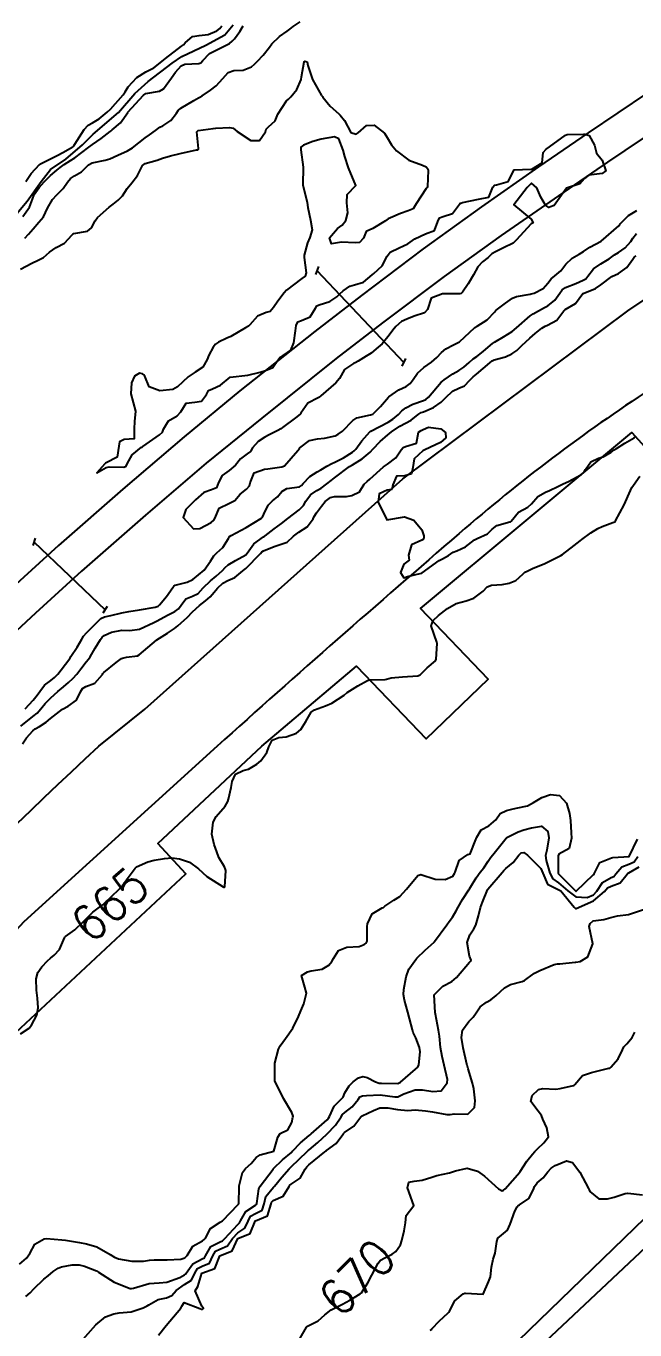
# Model space of a CAD drawing. Header units: metres. Extents: x 292545 to 299085, y 7450245 to 7463078.
# Drawn here: x 295961.9 to 296031.2, y 7459183.5 to 7459331.9 of the extents above; entities that cross this region are included whole.
import ezdxf
from ezdxf.enums import TextEntityAlignment as Align

# ---------------------------------------------------------------- set-up
doc = ezdxf.new("R2010")
doc.units = ezdxf.units.M
for name, color, linetype in [('Cotas', 45, 'Continuous'), ('Curvas de Nivel 1m', 11, 'Continuous'), ('Curvas de Nivel 5m', 15, 'Continuous'), ('Edificações', 30, 'Continuous'), ('Hidrografia', 140, 'Continuous'), ('Linha Férrea', 20, 'Continuous'), ('Pórtico', 62, 'Continuous'), ('Vias Primárias', 230, 'Continuous')]:
    doc.layers.add(name, color=color, linetype=linetype)
doc.styles.add('Style-STANDARD', font='STANDARD.shx')

msp = doc.modelspace()

# ---------------------------------------------------------------- linework, layer by layer
at = {"layer": 'Curvas de Nivel 1m', "flags": 128}
for points, elevation in [([(295961.57, 7459310.22), (295962.32, 7459311.29), (295962.66, 7459312.21), (295962.86, 7459312.75), (295963.42, 7459313.54), (295963.99, 7459314.19), (295964.7, 7459314.91), (295965.44, 7459315.53), (295965.8, 7459315.81), (295966.25, 7459316.16), (295966.99, 7459316.62), (295967.46, 7459316.91), (295969.08, 7459318.13), (295969.48, 7459318.43), (295970.47, 7459319.12), (295971.49, 7459319.92), (295971.59, 7459320), (295971.73, 7459320.1), (295972.68, 7459320.91), (295973.49, 7459322.08), (295973.52, 7459322.13), (295975.27, 7459324.05), (295975.54, 7459324.25), (295977.1, 7459324.49), (295977.55, 7459324.76), (295978.48, 7459326.02), (295978.93, 7459326.65), (295979.58, 7459327.4), (295979.99, 7459327.59), (295981.59, 7459327.66), (295981.82, 7459327.74), (295982.03, 7459327.98), (295982.79, 7459328.78), (295983.61, 7459329.22), (295985.06, 7459329.94), (295985.37, 7459330.18), (295985.62, 7459330.45), (295986.26, 7459331.3), (295986.64, 7459331.92)], 659), ([(295961.92, 7459314.21), (295962.5, 7459315.14), (295963.45, 7459316.15), (295963.48, 7459316.17), (295963.51, 7459316.2), (295965.46, 7459317.18), (295966.11, 7459317.52), (295967.23, 7459318.15), (295967.36, 7459318.27), (295967.48, 7459318.47), (295968.53, 7459320.13), (295969.01, 7459320.62), (295969.5, 7459320.9), (295970.26, 7459321.37), (295971.16, 7459322.1), (295971.53, 7459322.45), (295972.96, 7459324.09), (295973.2, 7459324.44), (295973.56, 7459325), (295974.53, 7459326.07), (295975.57, 7459326.71), (295976.47, 7459327.15), (295977.55, 7459328.03), (295977.57, 7459328.06), (295977.59, 7459328.08), (295977.8, 7459328.23), (295979.61, 7459329.64), (295979.82, 7459329.79), (295980.04, 7459330), (295980.87, 7459330.74), (295981.63, 7459330.84), (295982.64, 7459330.96), (295983.63, 7459331.37), (295983.98, 7459331.62), (295984.21, 7459331.95)], 658), ([(295961.3, 7459304.25), (295962.6, 7459304.92), (295963.32, 7459305.26), (295963.93, 7459305.58), (295964.61, 7459306.18), (295965.34, 7459306.71), (295966.3, 7459307.2), (295967.19, 7459308.15), (295967.26, 7459308.24), (295967.35, 7459308.29), (295968.93, 7459308.56), (295969.37, 7459308.94), (295969.77, 7459309.73), (295970.06, 7459310.12), (295971.4, 7459311.31), (295971.84, 7459311.65), (295972.42, 7459312.09), (295972.89, 7459312.6), (295973.42, 7459313.41), (295973.96, 7459314.07), (295974.61, 7459314.89), (295975.17, 7459316.05), (295975.46, 7459316.28), (295976.84, 7459316.65), (295977.46, 7459316.88), (295978.34, 7459317.15), (295979.47, 7459317.39), (295981.3, 7459317.81), (295981.47, 7459317.84), (295981.53, 7459317.92), (295981.54, 7459317.98), (295981.48, 7459318.74), (295981.37, 7459319.86), (295981.46, 7459319.98), (295981.47, 7459320), (295981.49, 7459320.01), (295983.2, 7459320.26), (295983.5, 7459320.3), (295985.07, 7459320.37), (295985.5, 7459320.29), (295985.95, 7459319.93), (295987.48, 7459318.87), (295988.5, 7459318.88), (295989.15, 7459319.89), (295989.23, 7459320.16), (295989.5, 7459320.45), (295990.26, 7459321.13), (295990.55, 7459321.87), (295991.54, 7459323.39), (295991.78, 7459323.61), (295992.05, 7459323.85), (295992.72, 7459324.68), (295993.21, 7459325.84), (295993.27, 7459326.14), (295993.55, 7459327.84), (295993.56, 7459327.87), (295993.59, 7459327.89), (295993.65, 7459327.9), (295993.9, 7459327.84), (295993.98, 7459327.44), (295994.52, 7459325.83), (295995.54, 7459324.02), (295995.63, 7459323.9), (295995.7, 7459323.82), (295996.52, 7459322.79), (295997.52, 7459321.93), (295997.67, 7459321.79), (295998.14, 7459321.16), (295998.87, 7459319.78), (295999.49, 7459319.6), (295999.69, 7459319.77), (296000.64, 7459320.61), (296001.51, 7459320.63), (296002.69, 7459319.73), (296003, 7459319.24), (296003.48, 7459318.4), (296004.05, 7459317.71), (296005.46, 7459316.66), (296007.04, 7459316.09), (296007.45, 7459315.9), (296007.61, 7459315.67), (296007.65, 7459315.46), (296007.58, 7459313.67), (296007.54, 7459313.55), (296007.42, 7459313.42), (296006.32, 7459311.69), (296005.96, 7459311.13), (296005.39, 7459310.88), (296004.52, 7459310.58), (296003.38, 7459310.07), (296003.13, 7459309.97), (296002.83, 7459309.73), (296001.36, 7459308.86), (296000.6, 7459308.52), (296000.31, 7459307.76), (295999.84, 7459307.27), (295999.35, 7459307.24), (295997.81, 7459307.32), (295997.35, 7459307.24), (295996.68, 7459307.14), (295996.46, 7459307.8), (295997.36, 7459308.87), (295997.89, 7459309.26), (295998.3, 7459309.78), (295998.51, 7459310.66), (295998.42, 7459311.78), (295998.44, 7459312.75), (295999.42, 7459313.77), (295998.6, 7459315.78), (295998.19, 7459317.06), (295997.98, 7459317.78), (295997.49, 7459319.07), (295997, 7459319.31), (295995.49, 7459319.04), (295994.55, 7459318.76), (295993.48, 7459318.35), (295993.2, 7459318.12), (295993.18, 7459317.84), (295993.45, 7459315.84), (295993.42, 7459313.84), (295993.92, 7459311.83), (295993.97, 7459311.26), (295994.29, 7459309.83), (295994.48, 7459308.71), (295994.21, 7459307.83), (295993.94, 7459307.25), (295993.58, 7459305.84), (295993.58, 7459305.59), (295993.78, 7459303.84), (295993.67, 7459303.46), (295993.3, 7459303.18), (295991.56, 7459301.87), (295991.28, 7459301.56), (295990.55, 7459300.6), (295990.06, 7459299.88), (295989.71, 7459299.43), (295989.25, 7459299.3), (295988.25, 7459298.9), (295987.37, 7459297.91), (295987.32, 7459297.83), (295987.23, 7459297.77), (295986.88, 7459297.57), (295985.22, 7459296.6), (295984.76, 7459296.4), (295983.81, 7459295.95), (295983.47, 7459295.7), (295983.2, 7459295.38), (295982.72, 7459294.44), (295982.54, 7459293.97), (295982.04, 7459293.11), (295981.17, 7459292.54), (295980.35, 7459291.99), (295979.15, 7459290.86), (295978.61, 7459290.55), (295977.15, 7459290.39), (295975.95, 7459290.85), (295975.42, 7459292.06), (295975.33, 7459292.22), (295975.17, 7459292.34), (295974.84, 7459292.39), (295974.28, 7459292.07), (295973.93, 7459291.29), (295973.83, 7459290.07), (295974.12, 7459289.08), (295974.39, 7459288.07), (295974.25, 7459286.92), (295974.21, 7459286.07), (295974.23, 7459284.92), (295973.08, 7459284.87), (295972.57, 7459284.59), (295972.48, 7459284.09), (295972.31, 7459282.83), (295971.04, 7459282.2), (295970.97, 7459282.17), (295970.88, 7459282.1), (295969.97, 7459281.05), (295971.04, 7459281.66), (295971.39, 7459281.75), (295973.04, 7459281.7), (295973.3, 7459281.82), (295973.42, 7459282.08), (295974, 7459283.13), (295975.07, 7459283.97), (295975.13, 7459284), (295975.2, 7459284.06), (295977.09, 7459285.39), (295977.44, 7459285.68), (295977.58, 7459286.03), (295978.13, 7459286.99), (295979.11, 7459287.55), (295979.55, 7459288), (295980.13, 7459288.99), (295981.13, 7459289.12), (295981.87, 7459289.24), (295982.44, 7459289.97), (295982.67, 7459290.44), (295983.15, 7459290.62), (295984.06, 7459291.04), (295985.16, 7459291.94), (295987.17, 7459292.19), (295988.54, 7459292.53), (295989.17, 7459292.71), (295989.99, 7459293.07), (295990.56, 7459293.88), (295990.84, 7459294.22), (295991.19, 7459294.41), (295992.05, 7459295.01), (295992.38, 7459295.85), (295992.58, 7459297.21), (295992.66, 7459297.85), (295992.83, 7459298.25), (295993.24, 7459298.4), (295994.26, 7459298.82), (295994.86, 7459299.82), (295994.99, 7459300.09), (295995.26, 7459300.2), (295996.49, 7459300.58), (295997.27, 7459301.11), (295997.63, 7459301.43), (295998, 7459301.78), (295998.76, 7459302.31), (295999.29, 7459302.45), (296000.3, 7459302.75), (296001.3, 7459303.59), (296001.49, 7459303.75), (296002.44, 7459304.61), (296003.02, 7459305.72), (296003.34, 7459306.18), (296004.36, 7459306.69), (296005.35, 7459307.12), (296006.16, 7459307.69), (296007.36, 7459308.25), (296008.38, 7459308.64), (296008.78, 7459309.66), (296008.95, 7459310.08), (296009.38, 7459310.24), (296010.45, 7459310.57), (296011.22, 7459311.63), (296011.3, 7459311.74), (296011.4, 7459311.77), (296011.59, 7459311.82), (296013.41, 7459312.2), (296014.56, 7459312.44), (296015.04, 7459313.58), (296015.22, 7459313.79), (296015.43, 7459313.85), (296016.76, 7459314.24), (296017.44, 7459315.56), (296019.34, 7459315.63), (296019.44, 7459315.64), (296020.62, 7459316.36), (296020.75, 7459317.52), (296021.08, 7459317.91), (296021.48, 7459318.16), (296023.27, 7459319.48), (296023.49, 7459319.57), (296025.35, 7459319.61), (296025.49, 7459319.61), (296025.98, 7459319.46), (296026.59, 7459318.34), (296026.83, 7459317.45), (296027.46, 7459316.65), (296027.87, 7459315.43), (296027.44, 7459315.13), (296025.96, 7459314.94), (296025.43, 7459314.56), (296024.93, 7459313.97), (296023.42, 7459313.48), (296021.99, 7459311.5), (296021.59, 7459311.32), (296021.4, 7459311.27), (296021.01, 7459311.51), (296020.49, 7459312.45), (296020.01, 7459313.52), (296019.43, 7459314.03), (296018.92, 7459313.54), (296017.4, 7459311.56), (296019.38, 7459309.95), (296019.6, 7459309.53), (296019.45, 7459309.45), (296019.37, 7459309.4), (296017.67, 7459307.56), (296017.52, 7459307.39), (296017.35, 7459307.22), (296016.22, 7459306.69), (296015.33, 7459306.23), (296014.91, 7459306), (296014.49, 7459305.59), (296013.84, 7459305.07), (296013.31, 7459304.51), (296012.82, 7459303.61), (296012.23, 7459302.56), (296011.58, 7459301.63), (296011.43, 7459301.48), (296011.28, 7459301.44), (296009.49, 7459301.44), (296009.28, 7459301.43), (296008, 7459300.94), (296007.6, 7459299.67), (296007.25, 7459299.29), (296006.06, 7459298.88), (296005.24, 7459298.57), (296004.65, 7459298.29), (296003.99, 7459297.71), (296003.63, 7459297.32), (296003.22, 7459296.73), (296002.44, 7459295.73), (296001.77, 7459295.17), (296001.2, 7459294.7), (296000.62, 7459294.33), (295999.7, 7459293.76), (295999.37, 7459293.58), (295999.18, 7459293.51), (295998.14, 7459292.82), (295997.58, 7459291.79), (295997.16, 7459291.29), (295995.45, 7459289.82), (295995.29, 7459289.67), (295995.14, 7459289.59), (295993.96, 7459289.01), (295993.19, 7459287.84), (295993.16, 7459287.79), (295993.11, 7459287.75), (295992.58, 7459287.32), (295991.1, 7459286.22), (295990.89, 7459286.07), (295990.55, 7459285.88), (295989.59, 7459285.38), (295989.09, 7459285.12), (295988.33, 7459284.65), (295987.7, 7459283.9), (295987.47, 7459283.51), (295987.06, 7459283.21), (295986.33, 7459282.65), (295985.76, 7459281.93), (295985.04, 7459281.35), (295984.22, 7459280.76), (295983.83, 7459279.95), (295983.6, 7459279.37), (295983.01, 7459279.13), (295982.14, 7459278.84), (295981.2, 7459277.99), (295980.99, 7459277.77), (295980.09, 7459276.89), (295979.81, 7459276), (295980.96, 7459274.7), (295981.7, 7459274.72), (295982.97, 7459275.4), (295983.27, 7459275.66), (295983.42, 7459275.96), (295983.88, 7459277.05), (295984.99, 7459277.58), (295985.69, 7459277.93), (295986.3, 7459278.63), (295987.01, 7459279.19), (295987.33, 7459279.6), (295987.43, 7459279.91), (295987.86, 7459281.07), (295989.04, 7459281.47), (295989.42, 7459281.51), (295991.04, 7459281.75), (295991.31, 7459281.87), (295992.84, 7459283.62), (295993.02, 7459283.84), (295993.06, 7459283.9), (295994.15, 7459284.75), (295995.08, 7459284.95), (295995.89, 7459285.01), (295997.09, 7459285.28), (295997.43, 7459285.45), (295997.92, 7459285.79), (295999.11, 7459287.04), (295999.56, 7459287.32), (296001.11, 7459287.66), (296001.38, 7459287.75), (296002.25, 7459288.61), (296003.14, 7459289.68), (296003.17, 7459289.69), (296003.19, 7459289.72), (296004.34, 7459290.51), (296005.16, 7459290.91), (296005.62, 7459291.24), (296005.97, 7459291.69), (296006.45, 7459292.41), (296007.18, 7459293.06), (296008.06, 7459293.67), (296008.67, 7459294.18), (296009.2, 7459294.77), (296009.66, 7459295.19), (296010.53, 7459295.64), (296011, 7459295.85), (296011.22, 7459295.99), (296012.99, 7459297.6), (296013.23, 7459297.76), (296014.37, 7459298.46), (296015.25, 7459299.4), (296015.33, 7459299.5), (296015.42, 7459299.58), (296016.47, 7459300.36), (296017.27, 7459300.94), (296017.71, 7459301.12), (296019.28, 7459301.4), (296019.39, 7459301.42), (296019.71, 7459301.53), (296020.75, 7459302.05), (296021.29, 7459302.66), (296021.67, 7459303.14), (296022.07, 7459303.5), (296022.74, 7459304.07), (296023.32, 7459304.82), (296024.06, 7459305.48), (296024.85, 7459305.95), (296025.34, 7459306.27), (296026.04, 7459306.76), (296027.35, 7459307.44), (296029.37, 7459309.17), (296029.46, 7459309.32), (296029.51, 7459309.41), (296030.45, 7459310.34), (296031.39, 7459310.92)], 661), ([(295961.83, 7459254.21), (295962.72, 7459255.21), (295963.18, 7459255.75), (295963.51, 7459256.19), (295964.03, 7459256.9), (295964.75, 7459257.44), (295965.17, 7459257.76), (295965.56, 7459258.17), (295966.78, 7459259.79), (295966.93, 7459260), (295967.03, 7459260.15), (295967.73, 7459261.21), (295968.26, 7459262.14), (295968.47, 7459262.48), (295968.82, 7459262.84), (295969.46, 7459263.49), (295970.04, 7459264.12), (295970.45, 7459264.5), (295970.84, 7459264.67), (295971.58, 7459264.84), (295972.84, 7459265.14), (295973.63, 7459265.29), (295974.85, 7459265.49), (295976.61, 7459265.79), (295976.85, 7459265.86), (295976.97, 7459265.91), (295977.12, 7459266.03), (295977.89, 7459267), (295978.61, 7459268.01), (295978.72, 7459268.17), (295978.89, 7459268.3), (295980.25, 7459268.63), (295980.89, 7459268.91), (295982.18, 7459269.97), (295982.91, 7459271.03), (295983.27, 7459271.61), (295983.61, 7459271.95), (295984.3, 7459272.57), (295984.95, 7459273.6), (295985.08, 7459273.81), (295985.26, 7459273.94), (295986.96, 7459274.86), (295988.71, 7459275.89), (295988.84, 7459276.03), (295988.98, 7459276.36), (295989.47, 7459277.4), (295989.96, 7459277.88), (295990.53, 7459278.35), (295991.01, 7459278.94), (295991.59, 7459279.28), (295993.02, 7459279.47), (295993.25, 7459279.61), (295993.46, 7459279.84), (295994.22, 7459280.64), (295995.04, 7459281.19), (295995.44, 7459281.41), (295996.14, 7459281.81), (295996.71, 7459282.14), (295997.05, 7459282.29), (295998.04, 7459282.77), (295999.06, 7459283.43), (295999.26, 7459283.57), (295999.44, 7459283.77), (296000.12, 7459284.72), (296001.04, 7459285.75), (296001.07, 7459285.78), (296001.09, 7459285.79), (296001.16, 7459285.82), (296003.1, 7459286.83), (296003.66, 7459287.17), (296004.28, 7459287.71), (296004.68, 7459288.14), (296005.12, 7459288.47), (296005.94, 7459288.88), (296007.14, 7459289.29), (296007.4, 7459289.41), (296007.7, 7459289.67), (296009.16, 7459291.38), (296009.3, 7459291.51), (296009.5, 7459291.65), (296010.48, 7459292.33), (296011.17, 7459292.73), (296011.72, 7459293.09), (296012.33, 7459293.62), (296012.78, 7459294.03), (296013.19, 7459294.32), (296013.93, 7459294.87), (296014.77, 7459295.58), (296015, 7459295.8), (296015.22, 7459295.95), (296016.25, 7459296.54), (296017.23, 7459297.14), (296017.73, 7459297.55), (296019.25, 7459298.92), (296019.6, 7459299.17), (296020.22, 7459299.52), (296020.89, 7459299.88), (296021.26, 7459300.07), (296022.07, 7459300.7), (296022.63, 7459301.5), (296022.89, 7459301.89), (296023.29, 7459302.14), (296024.46, 7459302.63), (296025.3, 7459303), (296025.59, 7459303.16), (296025.82, 7459303.45), (296026.46, 7459304.3), (296027.32, 7459304.85), (296028.24, 7459305.43), (296028.87, 7459305.88), (296029.33, 7459306.15), (296030.08, 7459306.67), (296030.7, 7459307.4), (296030.96, 7459307.79), (296031.36, 7459308.3)], 662), ([(295961.32, 7459252.22), (295962.7, 7459253.35), (295963.19, 7459253.72), (295963.6, 7459254.19), (295964.09, 7459254.82), (295964.73, 7459255.44), (295965.56, 7459256.17), (295966.18, 7459256.71), (295966.75, 7459257.21), (295967.25, 7459257.65), (295967.69, 7459258.14), (295968.15, 7459258.76), (295968.78, 7459259.55), (295969.04, 7459259.87), (295969.21, 7459260.13), (295969.8, 7459261.11), (295970.38, 7459262.11), (295970.57, 7459262.36), (295970.82, 7459262.55), (295971.65, 7459262.92), (295972.82, 7459263.17), (295973.75, 7459263.14), (295974.82, 7459263.26), (295976.48, 7459264.04), (295976.83, 7459264.22), (295978, 7459264.86), (295978.85, 7459265.3), (295979.27, 7459265.59), (295979.56, 7459266), (295980.12, 7459266.74), (295980.87, 7459267.04), (295981.5, 7459267.35), (295982.08, 7459267.97), (295982.89, 7459268.77), (295983.56, 7459269.29), (295984.26, 7459269.95), (295984.56, 7459270.29), (295984.91, 7459270.58), (295985.76, 7459271.09), (295986.92, 7459271.74), (295987.09, 7459271.92), (295987.85, 7459272.99), (295988.95, 7459273.78), (295989.03, 7459273.81), (295989.14, 7459273.89), (295990.15, 7459274.69), (295990.97, 7459275.3), (295991.69, 7459275.86), (295992.98, 7459276.86), (295993.48, 7459277.34), (295993.77, 7459277.83), (295994.28, 7459278.56), (295995.01, 7459279.06), (295995.5, 7459279.33), (295996.13, 7459279.81), (295996.63, 7459280.21), (295997.03, 7459280.49), (295998.73, 7459281.77), (295999.05, 7459281.99), (296000.16, 7459282.66), (296001.06, 7459283.42), (296001.36, 7459283.75), (296002.19, 7459284.62), (296003.09, 7459285.38), (296003.28, 7459285.53), (296003.5, 7459285.72), (296004.44, 7459286.36), (296005.1, 7459286.73), (296005.73, 7459287.07), (296006.54, 7459287.69), (296006.87, 7459287.93), (296007.12, 7459288.02), (296008.28, 7459288.51), (296009.13, 7459289.11), (296009.42, 7459289.37), (296009.67, 7459289.64), (296010.42, 7459290.37), (296011.15, 7459290.72), (296011.8, 7459290.98), (296012.41, 7459291.62), (296012.78, 7459292), (296013.17, 7459292.31), (296014.68, 7459293.59), (296014.95, 7459293.82), (296015.19, 7459293.94), (296016.48, 7459294.28), (296017.2, 7459294.6), (296017.76, 7459294.99), (296018.32, 7459295.54), (296019.22, 7459296.41), (296019.84, 7459296.91), (296020.6, 7459297.52), (296020.99, 7459297.76), (296021.24, 7459297.86), (296022.31, 7459298.44), (296023.11, 7459299.49), (296023.17, 7459299.57), (296023.26, 7459299.64), (296024.42, 7459300.32), (296025.26, 7459301.46), (296025.28, 7459301.47), (296026.7, 7459302.04), (296027.29, 7459302.48), (296028.56, 7459303.42), (296029.31, 7459303.77), (296030.28, 7459304.44), (296030.93, 7459305.39), (296031.11, 7459305.61), (296031.33, 7459305.75)], 663), ([(295961.51, 7459250.22), (295961.99, 7459250.9), (295962.69, 7459251.71), (295962.96, 7459251.93), (295963.44, 7459252.19), (295964.2, 7459252.68), (295964.7, 7459253.09), (295966.08, 7459254.16), (295966.72, 7459254.5), (295967.67, 7459255.19), (295968.11, 7459256.14), (295968.36, 7459256.51), (295968.74, 7459256.73), (295969.75, 7459257.12), (295970.61, 7459258.11), (295970.66, 7459258.21), (295970.77, 7459258.34), (295972.16, 7459259.48), (295972.78, 7459259.92), (295972.89, 7459259.97), (295973.34, 7459260.07), (295974.6, 7459260.25), (295974.79, 7459260.35), (295976.75, 7459262.03), (295976.8, 7459262.06), (295978.03, 7459262.8), (295978.82, 7459263.36), (295979.19, 7459263.64), (295979.59, 7459264), (295980.24, 7459264.59), (295980.85, 7459265.26), (295981.64, 7459265.98), (295982.34, 7459266.49), (295982.87, 7459266.97), (295983.34, 7459267.5), (295983.7, 7459267.95), (295984.32, 7459268.51), (295984.89, 7459268.82), (295985.66, 7459269.17), (295986.57, 7459269.92), (295986.76, 7459270.07), (295986.91, 7459270.19), (295988.58, 7459271.9), (295988.74, 7459272.07), (295988.93, 7459272.19), (295990.14, 7459272.67), (295990.94, 7459272.96), (295991.62, 7459273.18), (295992.34, 7459273.85), (295992.96, 7459274.33), (295993.89, 7459274.91), (295994.57, 7459275.82), (295994.71, 7459276.09), (295994.98, 7459276.52), (295995.53, 7459277.27), (295995.95, 7459277.81), (295996.56, 7459278.24), (295997, 7459278.36), (295998.39, 7459278.39), (295999, 7459278.5), (295999.87, 7459278.9), (296000.4, 7459279.76), (296000.71, 7459280.07), (296001.03, 7459280.35), (296002.59, 7459281.73), (296003.05, 7459282.04), (296003.98, 7459282.79), (296004.58, 7459283.7), (296004.82, 7459283.95), (296005.07, 7459284.08), (296006.33, 7459284.43), (296006.56, 7459285.69), (296006.88, 7459285.9), (296007.1, 7459286.01), (296007.69, 7459286.26), (296009.1, 7459286.09), (296009.65, 7459285.64), (296009.67, 7459285.06), (296009.08, 7459284.53), (296008.49, 7459284.24), (296007.3, 7459283.68), (296007.06, 7459283.56), (296006.07, 7459282.67), (296005.91, 7459281.69), (296005.78, 7459280.95), (296005.03, 7459280.73), (296004.06, 7459280.68), (296003.65, 7459279.71), (296003.55, 7459279.18), (296003.01, 7459279.1), (296002.08, 7459278.67), (296001.98, 7459277.74), (296002.97, 7459275.73), (296004.98, 7459276.04), (296006.04, 7459275.69), (296006.96, 7459274.58), (296007.17, 7459273.9), (296007.18, 7459273.68), (296007.12, 7459273.5), (296006.95, 7459273.42), (296005.77, 7459272.86), (296005.44, 7459271.69), (296005.49, 7459271.12), (296004.91, 7459270.67), (296004.53, 7459269.71), (296004.89, 7459269.13), (296005.33, 7459269.26), (296006.9, 7459269.63), (296006.94, 7459269.64), (296006.99, 7459269.68), (296008.92, 7459271.07), (296009.29, 7459271.27), (296009.97, 7459271.64), (296010.51, 7459272.05), (296010.93, 7459272.19), (296011.9, 7459272.66), (296012.94, 7459273.44), (296013.24, 7459273.61), (296014.41, 7459274.13), (296014.96, 7459274.66), (296015.47, 7459275.07), (296016.97, 7459275.48), (296017.03, 7459275.5), (296017.1, 7459275.56), (296017.95, 7459276.58), (296018.99, 7459277.14), (296019.43, 7459277.53), (296020.14, 7459278.39), (296021.01, 7459278.88), (296021.46, 7459279.06), (296022.42, 7459279.5), (296022.81, 7459279.71), (296023.03, 7459279.83), (296023.63, 7459280.09), (296025.04, 7459280.85), (296025.38, 7459281.12), (296025.58, 7459281.45), (296026.17, 7459282.33), (296027.06, 7459282.73), (296027.59, 7459282.9), (296028.48, 7459283.43), (296028.82, 7459283.67), (296029.07, 7459283.85), (296030.02, 7459284.46), (296031.09, 7459285.05), (296031.28, 7459285.19)], 664), ([(295961.17, 7459191.01), (295961.97, 7459191.7), (295962.35, 7459192.2), (295962.91, 7459193.27), (295964, 7459193.9), (295964.26, 7459193.92), (295966, 7459193.79), (295966.41, 7459193.74), (295967.99, 7459193.48), (295968.8, 7459193.32), (295969.99, 7459192.96), (295971.49, 7459192.09), (295971.97, 7459191.8), (295972.44, 7459191.61), (295973.97, 7459191.34), (295975.28, 7459191.36), (295975.97, 7459191.46), (295976.5, 7459191.51), (295977.97, 7459191.5), (295979.53, 7459191.56), (295979.97, 7459191.73), (295980.12, 7459191.84), (295980.27, 7459191.99), (295980.9, 7459193.07), (295982, 7459193.67), (295982.17, 7459193.8), (295982.33, 7459193.97), (295982.92, 7459195.05), (295984.02, 7459195.77), (295984.26, 7459195.95), (295986.04, 7459197.78), (295986.11, 7459197.85), (295986.14, 7459197.92), (295986.17, 7459199.82), (295986.17, 7459199.92), (295986.56, 7459201.45), (295986.88, 7459201.91), (295987.53, 7459202.47), (295988.11, 7459203.14), (295988.55, 7459203.46), (295990.12, 7459203.87), (295990.55, 7459205.46), (295990.85, 7459205.86), (295991.7, 7459206.3), (295992.16, 7459207.14), (295992.29, 7459207.72), (295992.3, 7459207.85), (295992.17, 7459208.25), (295991.23, 7459209.86), (295990.21, 7459211.87), (295990.23, 7459213.87), (295990.65, 7459215.48), (295990.84, 7459215.86), (295991.45, 7459216.67), (295992.28, 7459217.85), (295992.93, 7459219.21), (295993.2, 7459219.84), (295993.53, 7459220.62), (295993.82, 7459221.84), (295993.64, 7459222.54), (295993.26, 7459223.84), (295993.93, 7459224.27), (295994.36, 7459224.37), (295995.6, 7459224.57), (295996.37, 7459225.02), (295996.71, 7459225.46), (295996.88, 7459225.8), (295997.46, 7459226.72), (295998.4, 7459227.1), (295999.8, 7459227.16), (296000.4, 7459227.4), (296000.6, 7459227.55), (296000.73, 7459227.75), (296000.73, 7459229.44), (296000.75, 7459229.75), (296001.29, 7459230.89), (296002.45, 7459231.55), (296002.57, 7459231.61), (296002.73, 7459231.73), (296003.76, 7459232.42), (296004.46, 7459232.84), (296005.21, 7459233.7), (296006.49, 7459235.23), (296006.82, 7459235.34), (296008.48, 7459234.81), (296009.61, 7459234.77), (296010.49, 7459235.17), (296010.67, 7459235.45), (296010.72, 7459235.63), (296011.21, 7459236.93), (296012.19, 7459237.61), (296012.43, 7459237.7), (296012.53, 7459237.91), (296013.01, 7459239.14), (296013.19, 7459239.6), (296013.7, 7459240.45), (296014.56, 7459240.9), (296015.35, 7459241.58), (296015.86, 7459242.29), (296016.58, 7459242.62), (296017.32, 7459242.81), (296018.59, 7459243.08), (296018.95, 7459243.18), (296019.66, 7459243.53), (296020.6, 7459244.11), (296021.57, 7459244.47), (296022.6, 7459244.34), (296023.41, 7459243.48), (296023.75, 7459242.3), (296023.85, 7459241.48), (296023.94, 7459240.08), (296023.98, 7459239.48), (296023.7, 7459238.3), (296022.52, 7459237.66), (296022.46, 7459237.49), (296022.45, 7459235.54), (296022.46, 7459235.49), (296022.47, 7459235.47), (296022.49, 7459235.44), (296024.46, 7459233.47), (296024.5, 7459233.47), (296026.49, 7459235.35), (296026.53, 7459235.4), (296026.55, 7459235.44), (296027.21, 7459236.73), (296028.52, 7459237.26), (296028.66, 7459237.28), (296030.52, 7459237.4), (296031.46, 7459239.39)], 666), ([(295961.92, 7459187.34), (295962.39, 7459187.74), (295962.82, 7459188.2), (295963.94, 7459189.3), (295964.43, 7459189.69), (295965.01, 7459190.17), (295965.58, 7459190.54), (295965.96, 7459190.7), (295967.17, 7459190.94), (295967.96, 7459190.92), (295968.59, 7459190.76), (295969.95, 7459190.23), (295970.16, 7459190.11), (295971.94, 7459188.95), (295973.76, 7459188.25), (295973.93, 7459188.23), (295974.14, 7459188.27), (295975.94, 7459188.8), (295977.08, 7459188.89), (295977.94, 7459188.95), (295979.43, 7459189.48), (295979.95, 7459189.78), (295980.07, 7459189.87), (295980.15, 7459189.99), (295980.89, 7459191.05), (295981.97, 7459191.6), (295982.22, 7459191.72), (295982.35, 7459191.97), (295982.95, 7459193), (295984, 7459193.53), (295984.28, 7459193.66), (295984.53, 7459193.94), (295986.02, 7459195.53), (295986.22, 7459195.72), (295986.32, 7459195.92), (295986.93, 7459197.01), (295988.04, 7459197.72), (295988.15, 7459197.79), (295988.19, 7459197.9), (295988.41, 7459199.56), (295988.54, 7459199.89), (295990.02, 7459201.8), (295990.07, 7459201.87), (295990.09, 7459201.9), (295991.09, 7459202.88), (295992.12, 7459203.72), (295992.19, 7459203.78), (295992.25, 7459203.85), (295993.13, 7459204.83), (295994.14, 7459205.65), (295994.24, 7459205.73), (295994.35, 7459205.83), (295996.16, 7459207.44), (295996.34, 7459207.62), (295996.43, 7459207.8), (295996.99, 7459208.98), (295997.76, 7459209.78), (295997.98, 7459210), (295998.2, 7459210.51), (295998.67, 7459211.31), (295999.12, 7459211.77), (295999.76, 7459212.23), (296000.22, 7459212.36), (296000.72, 7459212.26), (296001.69, 7459211.74), (296002.1, 7459211.62), (296002.21, 7459211.61), (296002.34, 7459211.6), (296004.21, 7459211.58), (296004.52, 7459211.71), (296006.23, 7459213.21), (296006.49, 7459213.42), (296006.62, 7459213.68), (296006.75, 7459215.18), (296006.68, 7459215.68), (296006.27, 7459216.75), (296005.97, 7459217.37), (296005.87, 7459217.69), (296005.56, 7459218.96), (296005.34, 7459219.69), (296004.99, 7459221.04), (296004.86, 7459221.7), (296004.88, 7459222.25), (296005.16, 7459223.7), (296005.47, 7459224.59), (296006.25, 7459225.68), (296006.38, 7459225.82), (296007.34, 7459226.73), (296008.35, 7459227.66), (296008.38, 7459227.69), (296008.4, 7459227.72), (296009.8, 7459229.64), (296010.07, 7459230), (296010.44, 7459230.49), (296010.86, 7459231.21), (296011.08, 7459231.62), (296011.59, 7459232.49), (296012.3, 7459233.61), (296012.36, 7459233.72), (296012.48, 7459233.91), (296013.13, 7459234.96), (296013.59, 7459235.6), (296013.98, 7459236.12), (296014.51, 7459236.88), (296014.8, 7459237.31), (296015.01, 7459237.58), (296016.54, 7459239.5), (296016.58, 7459239.52), (296016.63, 7459239.56), (296017.9, 7459240.2), (296018.55, 7459240.43), (296019.41, 7459240.68), (296020.56, 7459240.85), (296021.27, 7459240.23), (296021.39, 7459239.51), (296021.16, 7459238.14), (296021.01, 7459237.51), (296021.07, 7459236.96), (296021.52, 7459235.5), (296021.85, 7459234.86), (296022.48, 7459234.39), (296023.57, 7459233.48), (296024.47, 7459232.81), (296025.75, 7459232.73), (296026.47, 7459233.03), (296026.85, 7459233.44), (296027.48, 7459234.43), (296028.49, 7459235), (296028.78, 7459235.13), (296029.01, 7459235.41), (296029.68, 7459236.23), (296030.51, 7459236.52), (296031.09, 7459236.81), (296031.52, 7459237.39)], 667), ([(295968.11, 7459182.14), (295969.88, 7459184.11), (295970.97, 7459185.02), (295971.9, 7459185.37), (295972.53, 7459185.45), (295973.9, 7459185.59), (295975.26, 7459186.05), (295975.7, 7459186.25), (295975.91, 7459186.39), (295976.95, 7459187), (295977.92, 7459187.18), (295978.52, 7459187.42), (295979, 7459188), (295979.94, 7459188.7), (295980.73, 7459189.2), (295981.11, 7459189.98), (295981.42, 7459190.52), (295981.96, 7459190.76), (295982.81, 7459191.12), (295983.19, 7459191.96), (295983.46, 7459192.48), (295983.98, 7459192.72), (295984.83, 7459193.09), (295985.4, 7459193.93), (295986.01, 7459194.56), (295986.81, 7459195.11), (295987.19, 7459195.91), (295987.47, 7459196.47), (295988.03, 7459196.78), (295988.78, 7459197.15), (295989.01, 7459197.89), (295989.22, 7459198.72), (295990.07, 7459199.75), (295990.13, 7459199.81), (295990.19, 7459199.87), (295991.03, 7459200.92), (295991.86, 7459201.85), (295991.98, 7459201.97), (295992.1, 7459202.07), (295993.01, 7459202.94), (295993.9, 7459203.83), (295994.01, 7459203.94), (295994.12, 7459204.03), (295995.1, 7459204.84), (295996.14, 7459205.8), (295997.13, 7459206.82), (295997.76, 7459207.78), (295997.92, 7459208.03), (295998.17, 7459208.25), (295999.03, 7459208.92), (295999.71, 7459209.76), (295999.91, 7459210.05), (296000.2, 7459210.17), (296000.66, 7459210.21), (296002.2, 7459210.28), (296003.86, 7459210.05), (296004.2, 7459210.06), (296004.88, 7459210.38), (296006.2, 7459210.84), (296007.03, 7459210.84), (296008.2, 7459210.64), (296009.13, 7459210.72), (296009.84, 7459211.64), (296009.85, 7459212.01), (296009.5, 7459213.65), (296009.27, 7459214.63), (296009.08, 7459215.65), (296008.95, 7459216.97), (296008.86, 7459217.65), (296008.5, 7459219.46), (296008.48, 7459219.66), (296008.33, 7459221.66), (296009.34, 7459222.65), (296010.35, 7459223.18), (296010.88, 7459223.63), (296012.37, 7459225.36), (296012.49, 7459225.49), (296012.54, 7459225.61), (296012.38, 7459226.05), (296012.1, 7459227.61), (296012.41, 7459228.5), (296012.87, 7459229.15), (296013.07, 7459229.6), (296013.38, 7459230.66), (296013.63, 7459231.6), (296013.85, 7459232.2), (296014.41, 7459233.59), (296014.43, 7459233.63), (296014.47, 7459233.68), (296016.08, 7459235.57), (296016.26, 7459235.8), (296016.5, 7459236.05), (296017.35, 7459236.71), (296017.98, 7459237.55), (296018.25, 7459237.82), (296018.53, 7459237.84), (296018.97, 7459237.54), (296020.5, 7459236.03), (296020.7, 7459235.52), (296021.23, 7459234.25), (296022.47, 7459233.66), (296022.74, 7459233.49), (296024.28, 7459231.65), (296024.42, 7459231.47), (296024.45, 7459231.45), (296024.5, 7459231.47), (296026.46, 7459232.37), (296027.73, 7459233.43), (296028.08, 7459233.82), (296028.48, 7459234.02), (296029.49, 7459234.4), (296030.3, 7459235.4), (296030.39, 7459235.51), (296030.5, 7459235.56), (296031.66, 7459236.23)], 668), ([(295976.98, 7459182.92), (295977.88, 7459184.02), (295979.52, 7459186), (295979.66, 7459186.24), (295979.91, 7459186.66), (295981.69, 7459185.97), (295981.9, 7459185.87), (295982, 7459185.88), (295982.1, 7459185.97), (295981.91, 7459186.24), (295981.15, 7459187.98), (295981.46, 7459188.45), (295981.94, 7459189.97), (295983.4, 7459190.51), (295983.96, 7459191.95), (295985.39, 7459192.53), (295986, 7459193.92), (295987.41, 7459194.5), (295987.99, 7459195.9), (295988, 7459195.92), (295988.02, 7459195.93), (295989.4, 7459196.52), (295989.8, 7459197.88), (295989.85, 7459198.08), (295990.05, 7459198.25), (295991.16, 7459198.76), (295991.84, 7459199.85), (295991.93, 7459200), (295992.08, 7459200.11), (295993.11, 7459200.81), (295993.68, 7459201.83), (295993.85, 7459202.08), (295994.1, 7459202.3), (295995.91, 7459203.8), (295996.02, 7459203.89), (295996.12, 7459203.96), (295997.2, 7459204.72), (295997.96, 7459205.78), (295998.03, 7459205.89), (295998.15, 7459206), (295999.22, 7459206.7), (296000.02, 7459207.76), (296000.09, 7459207.84), (296000.16, 7459207.9), (296001.43, 7459208.49), (296002.18, 7459208.78), (296003.09, 7459208.81), (296004.18, 7459208.59), (296005.37, 7459208.5), (296006.18, 7459208.56), (296007.37, 7459208.47), (296008.17, 7459208.33), (296009.78, 7459208.04), (296010.17, 7459208.05), (296010.64, 7459208.11), (296012.17, 7459208.08), (296012.93, 7459208.85), (296013.03, 7459209.6), (296012.86, 7459210.95), (296012.71, 7459211.61), (296012.23, 7459213.24), (296012.15, 7459213.53), (296012.12, 7459213.61), (296012.08, 7459213.76), (296011.64, 7459215.62), (296011.45, 7459216.8), (296011.57, 7459217.62), (296012.29, 7459218.64), (296012.79, 7459219.11), (296013.13, 7459219.6), (296013.6, 7459220.31), (296014.32, 7459220.84), (296014.8, 7459221.1), (296015.4, 7459221.57), (296016.34, 7459222.44), (296017.05, 7459222.85), (296018.35, 7459223.18), (296018.61, 7459223.28), (296018.94, 7459223.53), (296019.77, 7459224.12), (296020.36, 7459224.43), (296021.98, 7459225.11), (296022.37, 7459225.19), (296022.66, 7459225.19), (296024.37, 7459225.38), (296024.46, 7459225.39), (296024.94, 7459225.46), (296025.84, 7459226), (296026.4, 7459227.45), (296025.97, 7459229.45), (296026.11, 7459229.77), (296026.43, 7459230.07), (296027.63, 7459230.24), (296028.44, 7459230.45), (296029.2, 7459230.66), (296030.44, 7459230.81), (296032.16, 7459231.37)], 669), ([(296007.88, 7459183.45), (296007.99, 7459183.55), (296008.09, 7459183.66), (296008.97, 7459184.57), (296009.9, 7459185.43), (296010.01, 7459185.53), (296010.08, 7459185.64), (296010.7, 7459186.85), (296011.63, 7459187.62), (296011.84, 7459187.7), (296011.92, 7459187.71), (296013.92, 7459187.59), (296014.54, 7459188.98), (296014.75, 7459189.58), (296014.86, 7459190.68), (296015.07, 7459191.58), (296015.29, 7459192.27), (296015.46, 7459193.58), (296015.6, 7459193.97), (296016, 7459194.32), (296016.68, 7459194.89), (296016.99, 7459195.56), (296017.53, 7459197.04), (296017.8, 7459197.54), (296017.91, 7459197.67), (296018.05, 7459197.75), (296019.1, 7459198.48), (296019.65, 7459199.52), (296019.77, 7459199.83), (296020.08, 7459200.25), (296020.76, 7459200.84), (296021.26, 7459201.51), (296021.67, 7459201.93), (296022.1, 7459202.25), (296023.41, 7459202.78), (296024.1, 7459202.59), (296024.91, 7459201.46), (296025.91, 7459199.61), (296025.99, 7459199.45), (296026.07, 7459199.26), (296027.07, 7459198.45), (296028.05, 7459198.43), (296028.83, 7459198.63), (296030.06, 7459199.03), (296030.38, 7459199.08), (296032.06, 7459198.91)], 671)]:
    msp.add_lwpolyline(points, dxfattribs=dict(at, elevation=elevation))
at = {"layer": 'Curvas de Nivel 5m', "flags": 128}
for points, elevation in [([(295961.79, 7459307.77), (295962.21, 7459308.21), (295962.75, 7459308.82), (295963.37, 7459309.6), (295963.66, 7459309.91), (295963.92, 7459310.19), (295964.38, 7459311.17), (295964.94, 7459312.18), (295965.41, 7459312.69), (295966.15, 7459313.43), (295966.63, 7459314.16), (295967, 7459314.58), (295967.43, 7459314.86), (295968.24, 7459315.34), (295969.03, 7459316.13), (295969.46, 7459316.36), (295970.92, 7459316.64), (295971.46, 7459316.81), (295972.35, 7459317.21), (295973.47, 7459317.72), (295974.02, 7459318.07), (295975.48, 7459319.21), (295975.98, 7459319.55), (295976.67, 7459320.04), (295977.14, 7459320.39), (295977.5, 7459320.57), (295978.38, 7459321.15), (295979.03, 7459322.01), (295979.23, 7459322.31), (295979.53, 7459322.55), (295981, 7459323.45), (295981.54, 7459323.76), (295981.69, 7459323.83), (295981.96, 7459323.98), (295982.91, 7459324.61), (295983.55, 7459325.11), (295984.3, 7459325.95), (295984.9, 7459326.61), (295985.58, 7459326.85), (295986.61, 7459326.88), (295987.58, 7459327.26), (295987.93, 7459327.57), (295988.25, 7459327.9), (295988.89, 7459328.6), (295989.61, 7459329.52), (295989.9, 7459329.89), (295990.76, 7459330.73), (295991.64, 7459331.34), (295991.95, 7459331.55), (295992.32, 7459331.85), (295993.09, 7459332.41)], 660), ([(295961.29, 7459217.2), (295962.28, 7459217.85), (295962.56, 7459218.21), (295963.15, 7459219.34), (295963.3, 7459220.19), (295963.22, 7459221.29), (295963.1, 7459222.19), (295963.07, 7459223.46), (295963.28, 7459224.19), (295963.72, 7459224.83), (295964.37, 7459225.54), (295964.71, 7459225.84), (295965.14, 7459226.17), (295965.72, 7459226.83), (295966.3, 7459228.16), (295966.33, 7459228.23), (295966.4, 7459228.29), (295967.49, 7459229.07), (295968.43, 7459229.97), (295968.51, 7459230.05), (295968.58, 7459230.13), (295969.51, 7459231.05), (295970.45, 7459231.75), (295970.66, 7459231.9), (295970.88, 7459232.11), (295972.47, 7459233.63), (295972.86, 7459234.08), (295973.54, 7459235.02), (295974.33, 7459236.06), (295974.42, 7459236.15), (295974.5, 7459236.21), (295975.77, 7459236.79), (295976.51, 7459236.99), (295977.68, 7459237.19), (295978.52, 7459237.25), (295979.37, 7459237.14), (295980.51, 7459236.74), (295981.55, 7459235.98), (295982.49, 7459235.14), (295984.36, 7459233.94), (295984.44, 7459233.91), (295984.47, 7459233.9), (295984.5, 7459233.91), (295984.52, 7459233.94), (295984.64, 7459235.8), (295984.62, 7459235.94), (295984.51, 7459236.24), (295983.86, 7459237.29), (295983.61, 7459237.95), (295983.33, 7459238.76), (295983.06, 7459239.96), (295983.22, 7459241.31), (295983.55, 7459241.96), (295984.58, 7459243.14), (295984.87, 7459243.66), (295984.95, 7459243.94), (295985.27, 7459245.27), (295985.39, 7459245.93), (295985.77, 7459246.78), (295986.63, 7459247.17), (295987.22, 7459247.33), (295988.18, 7459247.9), (295988.65, 7459248.3), (295989.32, 7459249.22), (295989.53, 7459249.88), (295989.91, 7459250.64), (295990.68, 7459250.93), (295991.51, 7459251.03), (295992.68, 7459251.43), (295993.19, 7459251.84), (295993.76, 7459252.77), (295994.36, 7459253.83), (295994.72, 7459254.09), (295996, 7459254.53), (295996.72, 7459254.87), (295998.1, 7459255.78), (295998.46, 7459256.05), (295998.74, 7459256.25), (295999.67, 7459256.84), (296000.76, 7459257.45), (296000.99, 7459257.52), (296002.76, 7459257.54), (296002.91, 7459257.57), (296003.47, 7459257.72), (296004.76, 7459257.86), (296006.5, 7459257.95), (296006.77, 7459258.06), (296007.56, 7459258.88), (296008.49, 7459259.66), (296008.59, 7459259.86), (296008.69, 7459261.66), (296008.65, 7459261.81), (296008, 7459263.67), (296008.23, 7459264.27), (296008.84, 7459264.82), (296009.87, 7459265.64), (296010.86, 7459266.21), (296011.97, 7459266.51), (296012.86, 7459266.81), (296013.91, 7459267.59), (296014.39, 7459268.08), (296014.88, 7459268.29), (296016.08, 7459268.37), (296016.89, 7459268.5), (296017.63, 7459268.81), (296018.44, 7459269.54), (296018.68, 7459269.76), (296018.91, 7459269.89), (296019.54, 7459270.16), (296020.92, 7459270.73), (296022.45, 7459271.49), (296022.75, 7459271.67), (296022.93, 7459271.79), (296024.26, 7459272.8), (296024.94, 7459273.32), (296025.13, 7459273.46), (296026.18, 7459274.22), (296026.96, 7459274.72), (296027.44, 7459274.96), (296028.68, 7459275.42), (296028.89, 7459275.5), (296028.97, 7459275.59), (296029.95, 7459277.41), (296030.67, 7459279.06), (296030.83, 7459279.39), (296031.02, 7459279.68), (296031.73, 7459280.68)], 665), ([(295993.11, 7459182.59), (295993.81, 7459183.83), (295993.84, 7459183.88), (295993.88, 7459183.91), (295995.14, 7459184.57), (295995.9, 7459185.23), (295996.62, 7459185.8), (295997.91, 7459186.45), (295998.77, 7459186.91), (295999.92, 7459187.61), (296000.07, 7459187.76), (296000.8, 7459188.88), (296001.26, 7459189.74), (296001.97, 7459191.12), (296002.25, 7459191.45), (296002.72, 7459191.72), (296003.56, 7459192.13), (296003.98, 7459192.43), (296004.51, 7459193.19), (296004.67, 7459193.7), (296004.92, 7459194.79), (296005.07, 7459195.7), (296005.17, 7459196.56), (296006.04, 7459197.69), (296005.31, 7459199.7), (296005.45, 7459200.32), (296006.08, 7459200.47), (296006.98, 7459200.58), (296008.09, 7459200.92), (296008.65, 7459201.1), (296010.09, 7459201.41), (296010.76, 7459201.63), (296012.1, 7459201.93), (296013.29, 7459201.6), (296014.09, 7459201.02), (296015.66, 7459199.57), (296016.07, 7459199.36), (296016.23, 7459199.41), (296016.41, 7459199.56), (296018.09, 7459201.46), (296018.13, 7459201.51), (296018.14, 7459201.54), (296018.9, 7459202.74), (296019.54, 7459203.53), (296019.8, 7459203.84), (296020.12, 7459204.14), (296020.84, 7459204.8), (296021.34, 7459205.51), (296021.18, 7459206.53), (296020.7, 7459207.51), (296020.56, 7459207.91), (296020.17, 7459208.43), (296019.33, 7459209.53), (296019.51, 7459210.21), (296020.2, 7459210.87), (296020.71, 7459211.01), (296022.2, 7459210.94), (296022.68, 7459211.01), (296024.21, 7459211.35), (296024.29, 7459211.39), (296024.35, 7459211.47), (296025.22, 7459212.47), (296026.23, 7459212.82), (296028.07, 7459213.26), (296028.23, 7459213.3), (296028.32, 7459213.33), (296028.43, 7459213.42), (296029.28, 7459214.37), (296029.77, 7459215.4), (296029.93, 7459215.73), (296030.26, 7459216.07), (296030.87, 7459216.8), (296031.18, 7459217.39)], 670)]:
    msp.add_lwpolyline(points, dxfattribs=dict(at, elevation=elevation))
at = {"layer": 'Edificações'}
msp.add_lwpolyline([(296053.94, 7459217.19), (295966.31, 7459132.27), (295956.76, 7459128.88), (295918.53, 7459169.33), (295926.33, 7459176.7), (295922.04, 7459181.24), (295980.12, 7459235.43), (295976.91, 7459238.88), (295988.76, 7459249.95), (295999.52, 7459259.05), (296007.42, 7459250.8), (296014.5, 7459257.58), (296006.81, 7459265.62), (296030.82, 7459285.64), (296034.45, 7459281.67)], dxfattribs=at)
at = {"layer": 'Hidrografia'}
msp.add_lwpolyline([(295960.3, 7459309.89), (295962.06, 7459311.98), (295963.64, 7459314.21), (295964.72, 7459315.59), (295966.44, 7459316.75), (295968.35, 7459318.39), (295969.55, 7459319.59), (295972.44, 7459322.07), (295974.31, 7459324.24), (295975.8, 7459325.59), (295978.53, 7459327.68), (295979.66, 7459328.46), (295982.39, 7459329.73), (295984.53, 7459330.9), (295985.47, 7459332.06)], dxfattribs=at)
at = {"layer": 'Linha Férrea', "linetype": 'Continuous'}
for points in [[(296035.98, 7459326.6), (296025.85, 7459319.77), (296020.23, 7459315.88), (296013.72, 7459311.35), (296007.11, 7459306.57), (296000.1, 7459301.24), (295994.79, 7459297.14), (295986.24, 7459290.4), (295979.9, 7459285.15), (295972.94, 7459279.2), (295965.62, 7459272.79), (295960.35, 7459267.99), (295953.78, 7459261.89), (295947.98, 7459256.26), (295941.63, 7459249.95), (295933.59, 7459241.6), (295927.89, 7459235.73), (295919.42, 7459226.62), (295911.88, 7459217.91), (295904.79, 7459209.42), (295899.86, 7459203.26), (295891.59, 7459192.61), (295884.93, 7459183.77), (295877.75, 7459173.76)], [(296038.15, 7459323.21), (296028.08, 7459316.44), (296022.5, 7459312.59), (296015.98, 7459308.07), (296009.5, 7459303.4), (296002.48, 7459298.13), (295997.2, 7459294.06), (295988.73, 7459287.3), (295982.42, 7459282.15), (295975.5, 7459276.24), (295968.22, 7459269.87), (295963, 7459265.11), (295956.47, 7459259.05), (295950.72, 7459253.47), (295947.18, 7459249.95), (295944.4, 7459247.19), (295936.47, 7459239.02), (295930.75, 7459233.31), (295922.45, 7459223.98), (295914.95, 7459215.24), (295907.97, 7459206.85), (295903.03, 7459200.79), (295894.85, 7459190.12), (295888.16, 7459181.47)]]:
    msp.add_lwpolyline(points, dxfattribs=at)
at = {"layer": 'Pórtico'}
for points in [[(295995.18, 7459304.56), (295994.84, 7459303.64)], [(295995.01, 7459304.1), (296004.88, 7459293.64)], [(296005.09, 7459294.09), (296004.66, 7459293.2)], [(295962.96, 7459273.63), (295962.68, 7459272.81)], [(295962.82, 7459273.22), (295970.91, 7459265.49)], [(295971.16, 7459265.87), (295970.66, 7459265.11)]]:
    msp.add_lwpolyline(points, dxfattribs=at)
at = {"layer": 'Vias Primárias'}
msp.add_lwpolyline([(295865.57, 7458514.46), (295785.41, 7458724.29, 0.420495), (295782.04, 7458723.87, 0.087123), (295780.12, 7458722.27), (295769.61, 7458740.52), (295808.78, 7458774.3), (295829.05, 7458793.43), (295849.26, 7458813.02), (295861.58, 7458829.29, 0.619503), (295854.29, 7458845.2, -0.023983), (295817.22, 7458849.78, -0.302133), (295779.08, 7458893.57, -0.041596), (295794.77, 7458961.41, -0.007394), (295808.3, 7459013.8, -0.044215), (295837.9, 7459082.12, -0.03276), (295875.91, 7459139.85, -0.031206), (295922.63, 7459201.13, -0.025451), (295970.22, 7459249.95), (295975.42, 7459254.17), (296004.79, 7459280.39), (296030.37, 7459299.51), (296059.88, 7459319.21), (296102.96, 7459347.58)], format="xyb", dxfattribs=at)
msp.add_lwpolyline([(295965.43, 7459128.83), (296000.82, 7459163.21), (296039.41, 7459199.5), (296072.35, 7459233.52), (296083.93, 7459243.95, 0.205713), (296083.93, 7459249.95), (296046.65, 7459289.36, 0.340677), (296032.96, 7459290.61, 0.034108), (296011.2, 7459274.16, 0.005354), (295983.65, 7459249.95), (295961.68, 7459229.97), (295944.78, 7459211.64), (295926.08, 7459191.3), (295917.3, 7459180.5, 0.384036), (295918.15, 7459163.92, -0.00351), (295934.42, 7459147.38, 0.006843), (295952.81, 7459128.94, 0.402221)], format="xyb", close=True, dxfattribs=at)

# ---------------------------------------------------------------- texts
at = {"layer": 'Cotas', "style": 'Style-STANDARD'}
for s, rotation, p in [('665', 41.7408, (295971.47, 7459231.95, 665)), ('670', 45.2376, (295999.56, 7459189.49, 670))]:
    msp.add_text(s, height=4, rotation=rotation, dxfattribs=at).set_placement(p, align=Align.MIDDLE_CENTER)

doc.saveas('drawing.dxf')
